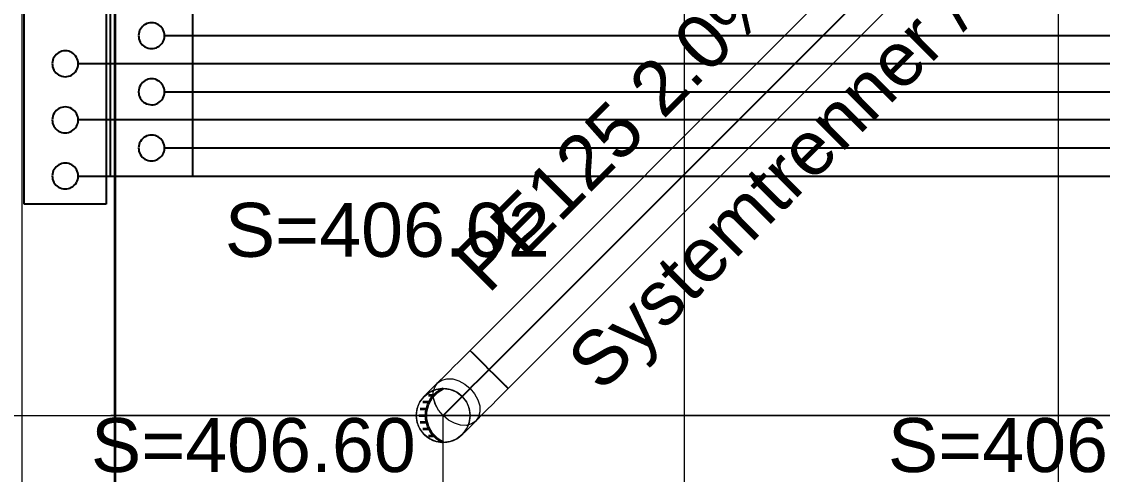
# Model space of a CAD drawing. Extents: x -1 to 1342, y -35 to 723.
# Drawn here: x 410.4 to 460.5, y 125.3 to 146.3 of the extents above; entities that cross this region are included whole.
import ezdxf
from ezdxf.lldxf.tags import DXFTag

# ---------------------------------------------------------------- set-up
doc = ezdxf.new("R2010")
doc.units = 0
doc.layers.get('0').update_dxf_attribs({"lineweight": 18})
for name, color, linetype, lineweight, true_color in [('Bodenplattevertiefung', 7, 'GETRENNT', 35, 0xc0c0c0), ('H_Sole_RL', 7, 'Nova_107-A0SKLQJ9LL', 25, 0xaf5f5f), ('H_Sole_VL', 7, 'Continuous', 25, 0x6d3636), ('S_Schmutzwasser', 7, 'Continuous', 18, 0xcc6600), ('S_Schmutzwasser-A0SKLQJALL', 7, 'Continuous', 18, 0xcc6600), ('S_Schmutzwasser@DELETE-EINSTRICH', 7, 'Continuous', 18, 0xcc6600), ('S_T_Text_Grundleitungen', 2, 'Continuous', 18, 0xffff00), ('X_Geometrie', 3, 'Continuous', 18, 0x00ff00), ('X_Mass', 7, 'Continuous', 18, 0x0080ff)]:
    doc.layers.add(name, color=color, linetype=linetype, lineweight=lineweight, true_color=true_color)
doc.styles.get("Standard").update_dxf_attribs({"font": 'arial.ttf'})
tags = doc.linetypes.add('GETRENNT', pattern=[31.75, 12.7, -6.35, 0, -6.35, 0, -6.35]).pattern_tags.tags
tags[14:15] = [DXFTag(74, 4), DXFTag(75, 0), DXFTag(340, '0'), DXFTag(46, 0.0), DXFTag(50, 0.0), DXFTag(44, 0.0), DXFTag(45, 0.0)]
tags[12:13] = [DXFTag(74, 4), DXFTag(75, 0), DXFTag(340, '0'), DXFTag(46, 0.0), DXFTag(50, 0.0), DXFTag(44, 0.0), DXFTag(45, 0.0)]
tags[10:11] = [DXFTag(74, 4), DXFTag(75, 0), DXFTag(340, '0'), DXFTag(46, 0.0), DXFTag(50, 0.0), DXFTag(44, 0.0), DXFTag(45, 0.0)]
tags[8:9] = [DXFTag(74, 4), DXFTag(75, 0), DXFTag(340, '0'), DXFTag(46, 0.0), DXFTag(50, 0.0), DXFTag(44, 0.0), DXFTag(45, 0.0)]
tags[6:7] = [DXFTag(74, 4), DXFTag(75, 0), DXFTag(340, '0'), DXFTag(46, 0.0), DXFTag(50, 0.0), DXFTag(44, 0.0), DXFTag(45, 0.0)]
tags[4:5] = [DXFTag(74, 4), DXFTag(75, 0), DXFTag(340, '0'), DXFTag(46, 0.0), DXFTag(50, 0.0), DXFTag(44, 0.0), DXFTag(45, 0.0)]
tags = doc.linetypes.add('Nova_107-A0SKLQJ9LL', pattern=[12, 4, -4, 4]).pattern_tags.tags
tags[8:9] = [DXFTag(74, 4), DXFTag(75, 0), DXFTag(340, '0'), DXFTag(46, 0.0), DXFTag(50, 0.0), DXFTag(44, 0.0), DXFTag(45, 0.0)]
tags[6:7] = [DXFTag(74, 4), DXFTag(75, 0), DXFTag(340, '0'), DXFTag(46, 0.0), DXFTag(50, 0.0), DXFTag(44, 0.0), DXFTag(45, 0.0)]
tags[4:5] = [DXFTag(74, 4), DXFTag(75, 0), DXFTag(340, '0'), DXFTag(46, 0.0), DXFTag(50, 0.0), DXFTag(44, 0.0), DXFTag(45, 0.0)]
tags = doc.linetypes.add('STRICHPUNKT2', pattern=[12.7, 6.35, -3.175, 0, -3.175]).pattern_tags.tags
tags[10:11] = [DXFTag(74, 4), DXFTag(75, 0), DXFTag(340, '0'), DXFTag(46, 0.0), DXFTag(50, 0.0), DXFTag(44, 0.0), DXFTag(45, 0.0)]
tags[8:9] = [DXFTag(74, 4), DXFTag(75, 0), DXFTag(340, '0'), DXFTag(46, 0.0), DXFTag(50, 0.0), DXFTag(44, 0.0), DXFTag(45, 0.0)]
tags[6:7] = [DXFTag(74, 4), DXFTag(75, 0), DXFTag(340, '0'), DXFTag(46, 0.0), DXFTag(50, 0.0), DXFTag(44, 0.0), DXFTag(45, 0.0)]
tags[4:5] = [DXFTag(74, 4), DXFTag(75, 0), DXFTag(340, '0'), DXFTag(46, 0.0), DXFTag(50, 0.0), DXFTag(44, 0.0), DXFTag(45, 0.0)]

# ---------------------------------------------------------------- blocks, each defined once
blk = doc.blocks.new('Referenz-A0SKLQJBLL', base_point=(90.892, 84.228))
at = {"layer": 'H_Sole_RL', "linetype": 'Nova_107-A0SKLQJ9LL', "lineweight": -2, "ltscale": 0.25}
for p, q in [((410.541, 137.81), (410.541, 164.21)), ((414.341, 164.21), (414.341, 137.81)), ((478.839, 144.31), (413.041, 144.31)), ((482.839, 141.71), (413.041, 141.71)), ((413.041, 139.11), (486.839, 139.11)), ((414.341, 137.81), (410.541, 137.81))]:
    blk.add_line(p, q, dxfattribs=at)
at = {"layer": 'H_Sole_RL', "linetype": 'Continuous', "lineweight": -2, "ltscale": 0.25}
for p, q in [((412.021, 144.739), (411.969, 144.68)), ((412.081, 144.79), (412.021, 144.739)), ((412.147, 144.833), (412.081, 144.79)), ((412.217, 144.867), (412.147, 144.833)), ((412.292, 144.891), (412.217, 144.867)), ((412.369, 144.906), (412.292, 144.891)), ((412.448, 144.91), (412.369, 144.906)), ((412.526, 144.904), (412.448, 144.91)), ((412.603, 144.888), (412.526, 144.904)), ((412.677, 144.862), (412.603, 144.888)), ((412.747, 144.826), (412.677, 144.862)), ((412.811, 144.782), (412.747, 144.826)), ((412.87, 144.73), (412.811, 144.782)), ((412.921, 144.67), (412.87, 144.73)), ((411.847, 144.394), (411.841, 144.316)), ((411.841, 144.316), (411.846, 144.238)), ((411.846, 144.238), (411.86, 144.161)), ((411.863, 144.471), (411.847, 144.394)), ((411.889, 144.545), (411.863, 144.471)), ((411.925, 144.615), (411.889, 144.545)), ((411.969, 144.68), (411.925, 144.615)), ((412.964, 144.605), (412.921, 144.67)), ((412.998, 144.534), (412.964, 144.605)), ((413.022, 144.459), (412.998, 144.534)), ((413.019, 144.149), (413.035, 144.226)), ((413.037, 144.382), (413.022, 144.459)), ((413.035, 144.226), (413.041, 144.304)), ((413.041, 144.304), (413.037, 144.382)), ((411.86, 144.161), (411.885, 144.086)), ((411.885, 144.086), (411.919, 144.015)), ((411.919, 144.015), (411.962, 143.95)), ((411.962, 143.95), (412.013, 143.89)), ((412.013, 143.89), (412.071, 143.838)), ((412.071, 143.838), (412.136, 143.794)), ((412.136, 143.794), (412.206, 143.758)), ((412.206, 143.758), (412.28, 143.732)), ((412.28, 143.732), (412.357, 143.716)), ((412.357, 143.716), (412.435, 143.71)), ((412.435, 143.71), (412.513, 143.714)), ((412.513, 143.714), (412.591, 143.729)), ((412.591, 143.729), (412.665, 143.753)), ((412.665, 143.753), (412.736, 143.787)), ((412.736, 143.787), (412.802, 143.83)), ((412.802, 143.83), (412.861, 143.881)), ((412.861, 143.881), (412.913, 143.94)), ((412.913, 143.94), (412.958, 144.005)), ((412.958, 144.005), (412.993, 144.075)), ((412.993, 144.075), (413.019, 144.149)), ((412.147, 142.233), (412.081, 142.19)), ((412.217, 142.267), (412.147, 142.233)), ((412.292, 142.291), (412.217, 142.267)), ((412.369, 142.306), (412.292, 142.291)), ((412.448, 142.31), (412.369, 142.306)), ((412.526, 142.304), (412.448, 142.31)), ((412.603, 142.288), (412.526, 142.304)), ((412.677, 142.262), (412.603, 142.288)), ((412.747, 142.226), (412.677, 142.262)), ((412.811, 142.182), (412.747, 142.226)), ((411.847, 141.794), (411.841, 141.716)), ((411.841, 141.716), (411.846, 141.638)), ((411.863, 141.871), (411.847, 141.794)), ((411.889, 141.945), (411.863, 141.871)), ((411.925, 142.015), (411.889, 141.945)), ((411.969, 142.08), (411.925, 142.015)), ((412.021, 142.139), (411.969, 142.08)), ((412.081, 142.19), (412.021, 142.139)), ((412.87, 142.13), (412.811, 142.182)), ((412.921, 142.07), (412.87, 142.13)), ((412.964, 142.005), (412.921, 142.07)), ((412.998, 141.934), (412.964, 142.005)), ((413.022, 141.859), (412.998, 141.934)), ((413.037, 141.782), (413.022, 141.859)), ((413.041, 141.704), (413.037, 141.782)), ((411.846, 141.638), (411.86, 141.561)), ((411.86, 141.561), (411.885, 141.486)), ((411.885, 141.486), (411.919, 141.415)), ((411.919, 141.415), (411.962, 141.35)), ((411.962, 141.35), (412.013, 141.29)), ((412.013, 141.29), (412.071, 141.238)), ((412.071, 141.238), (412.136, 141.194)), ((412.736, 141.187), (412.802, 141.23)), ((412.802, 141.23), (412.861, 141.281)), ((412.861, 141.281), (412.913, 141.34)), ((412.913, 141.34), (412.958, 141.405)), ((412.958, 141.405), (412.993, 141.475)), ((412.993, 141.475), (413.019, 141.549)), ((413.019, 141.549), (413.035, 141.626)), ((413.035, 141.626), (413.041, 141.704)), ((412.136, 141.194), (412.206, 141.158)), ((412.206, 141.158), (412.28, 141.132)), ((412.28, 141.132), (412.357, 141.116)), ((412.357, 141.116), (412.435, 141.11)), ((412.435, 141.11), (412.513, 141.114)), ((412.513, 141.114), (412.591, 141.129)), ((412.591, 141.129), (412.665, 141.153)), ((412.665, 141.153), (412.736, 141.187)), ((412.369, 139.706), (412.292, 139.691)), ((412.448, 139.71), (412.369, 139.706)), ((412.526, 139.704), (412.448, 139.71)), ((411.863, 139.271), (411.847, 139.194)), ((411.889, 139.345), (411.863, 139.271)), ((411.925, 139.415), (411.889, 139.345)), ((411.969, 139.48), (411.925, 139.415)), ((412.021, 139.539), (411.969, 139.48)), ((412.081, 139.59), (412.021, 139.539)), ((412.147, 139.633), (412.081, 139.59)), ((412.217, 139.667), (412.147, 139.633)), ((412.292, 139.691), (412.217, 139.667)), ((412.603, 139.688), (412.526, 139.704)), ((412.677, 139.662), (412.603, 139.688)), ((412.747, 139.626), (412.677, 139.662)), ((412.811, 139.582), (412.747, 139.626)), ((412.87, 139.53), (412.811, 139.582)), ((412.921, 139.47), (412.87, 139.53)), ((412.964, 139.405), (412.921, 139.47)), ((412.998, 139.334), (412.964, 139.405)), ((413.022, 139.259), (412.998, 139.334)), ((413.037, 139.182), (413.022, 139.259)), ((411.847, 139.194), (411.841, 139.116)), ((411.841, 139.116), (411.846, 139.038)), ((411.846, 139.038), (411.86, 138.961)), ((411.86, 138.961), (411.885, 138.886)), ((411.885, 138.886), (411.919, 138.815)), ((411.919, 138.815), (411.962, 138.75)), ((411.962, 138.75), (412.013, 138.69)), ((412.861, 138.681), (412.913, 138.74)), ((412.913, 138.74), (412.958, 138.805)), ((412.958, 138.805), (412.993, 138.875)), ((412.993, 138.875), (413.019, 138.949)), ((413.019, 138.949), (413.035, 139.026)), ((413.035, 139.026), (413.041, 139.104)), ((413.041, 139.104), (413.037, 139.182)), ((412.013, 138.69), (412.071, 138.638)), ((412.071, 138.638), (412.136, 138.594)), ((412.136, 138.594), (412.206, 138.558)), ((412.206, 138.558), (412.28, 138.532)), ((412.28, 138.532), (412.357, 138.516)), ((412.357, 138.516), (412.435, 138.51)), ((412.435, 138.51), (412.513, 138.514)), ((412.513, 138.514), (412.591, 138.529)), ((412.591, 138.529), (412.665, 138.553)), ((412.665, 138.553), (412.736, 138.587)), ((412.736, 138.587), (412.802, 138.63)), ((412.802, 138.63), (412.861, 138.681))]:
    blk.add_line(p, q, dxfattribs=at)
at = {"layer": 'H_Sole_VL', "linetype": 'Continuous', "lineweight": -2, "ltscale": 0.25}
for p, q in [((414.541, 139.11), (414.541, 165.51)), ((418.341, 165.51), (418.341, 139.11)), ((417.041, 145.61), (476.839, 145.61)), ((417.041, 143.01), (480.839, 143.01)), ((417.041, 140.41), (484.839, 140.41)), ((414.541, 139.11), (418.341, 139.11))]:
    blk.add_line(p, q, dxfattribs=at)
at = {"layer": 'H_Sole_VL', "lineweight": -2}
for p, q in [((415.863, 145.771), (415.847, 145.694)), ((415.889, 145.845), (415.863, 145.771)), ((415.925, 145.915), (415.889, 145.845)), ((415.969, 145.98), (415.925, 145.915)), ((416.021, 146.039), (415.969, 145.98)), ((416.081, 146.09), (416.021, 146.039)), ((416.147, 146.133), (416.081, 146.09)), ((416.217, 146.167), (416.147, 146.133)), ((416.292, 146.191), (416.217, 146.167)), ((416.369, 146.206), (416.292, 146.191)), ((416.448, 146.21), (416.369, 146.206)), ((416.526, 146.204), (416.448, 146.21)), ((416.603, 146.188), (416.526, 146.204)), ((416.677, 146.162), (416.603, 146.188)), ((416.747, 146.126), (416.677, 146.162)), ((416.811, 146.082), (416.747, 146.126)), ((416.87, 146.03), (416.811, 146.082)), ((416.921, 145.97), (416.87, 146.03)), ((416.964, 145.905), (416.921, 145.97)), ((416.998, 145.834), (416.964, 145.905)), ((417.022, 145.759), (416.998, 145.834)), ((417.037, 145.682), (417.022, 145.759)), ((415.847, 145.694), (415.841, 145.616)), ((415.841, 145.616), (415.846, 145.538)), ((415.846, 145.538), (415.86, 145.461)), ((415.86, 145.461), (415.885, 145.386)), ((415.885, 145.386), (415.919, 145.315)), ((415.919, 145.315), (415.962, 145.25)), ((415.962, 145.25), (416.013, 145.19)), ((416.861, 145.181), (416.913, 145.24)), ((416.913, 145.24), (416.958, 145.305)), ((416.958, 145.305), (416.993, 145.375)), ((416.993, 145.375), (417.019, 145.449)), ((417.019, 145.449), (417.035, 145.526)), ((417.035, 145.526), (417.041, 145.604)), ((417.041, 145.604), (417.037, 145.682)), ((416.013, 145.19), (416.071, 145.138)), ((416.071, 145.138), (416.136, 145.094)), ((416.136, 145.094), (416.206, 145.058)), ((416.206, 145.058), (416.28, 145.032)), ((416.28, 145.032), (416.357, 145.016)), ((416.357, 145.016), (416.435, 145.01)), ((416.435, 145.01), (416.513, 145.014)), ((416.513, 145.014), (416.591, 145.029)), ((416.591, 145.029), (416.665, 145.053)), ((416.665, 145.053), (416.736, 145.087)), ((416.736, 145.087), (416.802, 145.13)), ((416.802, 145.13), (416.861, 145.181)), ((415.889, 143.245), (415.863, 143.171)), ((415.925, 143.315), (415.889, 143.245)), ((415.969, 143.38), (415.925, 143.315)), ((416.021, 143.439), (415.969, 143.38)), ((416.081, 143.49), (416.021, 143.439)), ((416.147, 143.533), (416.081, 143.49)), ((416.217, 143.567), (416.147, 143.533)), ((416.292, 143.591), (416.217, 143.567)), ((416.369, 143.606), (416.292, 143.591)), ((416.448, 143.61), (416.369, 143.606)), ((416.526, 143.604), (416.448, 143.61)), ((416.603, 143.588), (416.526, 143.604)), ((416.677, 143.562), (416.603, 143.588)), ((416.747, 143.526), (416.677, 143.562)), ((416.811, 143.482), (416.747, 143.526)), ((416.87, 143.43), (416.811, 143.482)), ((416.921, 143.37), (416.87, 143.43)), ((416.964, 143.305), (416.921, 143.37)), ((416.998, 143.234), (416.964, 143.305)), ((417.022, 143.159), (416.998, 143.234)), ((415.847, 143.094), (415.841, 143.016)), ((415.841, 143.016), (415.846, 142.938)), ((415.846, 142.938), (415.86, 142.861)), ((415.863, 143.171), (415.847, 143.094)), ((415.86, 142.861), (415.885, 142.786)), ((415.885, 142.786), (415.919, 142.715)), ((415.919, 142.715), (415.962, 142.65)), ((416.958, 142.705), (416.993, 142.775)), ((416.993, 142.775), (417.019, 142.849)), ((417.019, 142.849), (417.035, 142.926)), ((417.037, 143.082), (417.022, 143.159)), ((417.035, 142.926), (417.041, 143.004)), ((417.041, 143.004), (417.037, 143.082)), ((415.962, 142.65), (416.013, 142.59)), ((416.013, 142.59), (416.071, 142.538)), ((416.071, 142.538), (416.136, 142.494)), ((416.136, 142.494), (416.206, 142.458)), ((416.206, 142.458), (416.28, 142.432)), ((416.28, 142.432), (416.357, 142.416)), ((416.357, 142.416), (416.435, 142.41)), ((416.435, 142.41), (416.513, 142.414)), ((416.513, 142.414), (416.591, 142.429)), ((416.591, 142.429), (416.665, 142.453)), ((416.665, 142.453), (416.736, 142.487)), ((416.736, 142.487), (416.802, 142.53)), ((416.802, 142.53), (416.861, 142.581)), ((416.861, 142.581), (416.913, 142.64)), ((416.913, 142.64), (416.958, 142.705)), ((415.925, 140.715), (415.889, 140.645)), ((415.969, 140.78), (415.925, 140.715)), ((416.021, 140.839), (415.969, 140.78)), ((416.081, 140.89), (416.021, 140.839)), ((416.147, 140.933), (416.081, 140.89)), ((416.217, 140.967), (416.147, 140.933)), ((416.292, 140.991), (416.217, 140.967)), ((416.369, 141.006), (416.292, 140.991)), ((416.448, 141.01), (416.369, 141.006)), ((416.526, 141.004), (416.448, 141.01)), ((416.603, 140.988), (416.526, 141.004)), ((416.677, 140.962), (416.603, 140.988)), ((416.747, 140.926), (416.677, 140.962)), ((416.811, 140.882), (416.747, 140.926)), ((416.87, 140.83), (416.811, 140.882)), ((416.921, 140.77), (416.87, 140.83)), ((416.964, 140.705), (416.921, 140.77)), ((415.847, 140.494), (415.841, 140.416)), ((415.841, 140.416), (415.846, 140.338)), ((415.846, 140.338), (415.86, 140.261)), ((415.863, 140.571), (415.847, 140.494)), ((415.86, 140.261), (415.885, 140.186)), ((415.889, 140.645), (415.863, 140.571)), ((416.998, 140.634), (416.964, 140.705)), ((416.993, 140.175), (417.019, 140.249)), ((417.022, 140.559), (416.998, 140.634)), ((417.019, 140.249), (417.035, 140.326)), ((417.037, 140.482), (417.022, 140.559)), ((417.035, 140.326), (417.041, 140.404)), ((417.041, 140.404), (417.037, 140.482)), ((415.885, 140.186), (415.919, 140.115)), ((415.919, 140.115), (415.962, 140.05)), ((415.962, 140.05), (416.013, 139.99)), ((416.013, 139.99), (416.071, 139.938)), ((416.071, 139.938), (416.136, 139.894)), ((416.136, 139.894), (416.206, 139.858)), ((416.206, 139.858), (416.28, 139.832)), ((416.28, 139.832), (416.357, 139.816)), ((416.357, 139.816), (416.435, 139.81)), ((416.435, 139.81), (416.513, 139.814)), ((416.513, 139.814), (416.591, 139.829)), ((416.591, 139.829), (416.665, 139.853)), ((416.665, 139.853), (416.736, 139.887)), ((416.736, 139.887), (416.802, 139.93)), ((416.802, 139.93), (416.861, 139.981)), ((416.861, 139.981), (416.913, 140.04)), ((416.913, 140.04), (416.958, 140.105)), ((416.958, 140.105), (416.993, 140.175))]:
    blk.add_line(p, q, dxfattribs=at)
at = {"layer": 'S_Schmutzwasser-A0SKLQJALL', "color": 1, "linetype": 'Continuous', "ltscale": 0.18, "true_color": 0xff0000, "insert": (419.839, 137.869), "char_height": 2.5, "attachment_point": 1}
blk.add_mtext('{\\fArial;S=406.02}', dxfattribs=at)
blk = doc.blocks.new('Polygon-A0SKLQKRLL', base_point=(250.041, 113.978))
at = {"color": 0, "linetype": 'ByBlock', "lineweight": -2, "ltscale": 0.35}
blk.add_line((414.741, 229.828), (414.741, 113.978), dxfattribs=at)
blk = doc.blocks.new('Maß-A0SKLQPRLL', base_point=(159.85, 77.928))
at = {"color": 0, "linetype": 'ByBlock', "lineweight": -2, "ltscale": 0.18}
for p, q in [((410.441, 77.928), (410.441, 245.489)), ((441.14, 77.928), (441.14, 245.505)), ((458.455, 77.928), (458.455, 168.523)), ((429.955, 77.928), (429.955, 128.023))]:
    blk.add_line(p, q, dxfattribs=at)
blk = doc.blocks.new('Maß-A0SKLQPVLL', base_point=(347.233, 119.837))
at = {"color": 0, "linetype": 'ByBlock', "lineweight": -2, "ltscale": 0.18}
blk.add_line((350.441, 128.022), (467.887, 128.022), dxfattribs=at)
blk = doc.blocks.new('WC mit 9_0 l Spülwassermenge-A0SKLQPXLL', base_point=(428.705, 126.773))
at = {"color": 0, "linetype": 'ByBlock', "lineweight": -2, "ltscale": 0.18}
for p, q in [((429.631, 129.23), (429.476, 129.178)), ((429.792, 129.262), (429.631, 129.23)), ((429.955, 129.273), (429.792, 129.262)), ((430.118, 129.262), (429.955, 129.273)), ((430.278, 129.23), (430.118, 129.262)), ((430.433, 129.178), (430.278, 129.23)), ((428.963, 128.784), (428.872, 128.648)), ((429.071, 128.907), (428.963, 128.784)), ((429.194, 129.014), (429.071, 128.907)), ((429.33, 129.105), (429.194, 129.014)), ((429.476, 129.178), (429.33, 129.105)), ((430.58, 129.105), (430.433, 129.178)), ((430.716, 129.014), (430.58, 129.105)), ((430.839, 128.907), (430.716, 129.014)), ((430.946, 128.784), (430.839, 128.907)), ((431.037, 128.648), (430.946, 128.784)), ((428.747, 128.346), (428.715, 128.186)), ((428.8, 128.501), (428.747, 128.346)), ((428.872, 128.648), (428.8, 128.501)), ((431.11, 128.501), (431.037, 128.648)), ((431.162, 128.346), (431.11, 128.501)), ((431.194, 128.186), (431.162, 128.346)), ((428.715, 128.186), (428.705, 128.023)), ((428.705, 128.023), (428.715, 127.86)), ((428.715, 127.86), (428.747, 127.699)), ((428.747, 127.699), (428.8, 127.544)), ((431.11, 127.544), (431.162, 127.699)), ((431.162, 127.699), (431.194, 127.86)), ((431.205, 128.023), (431.194, 128.186)), ((431.194, 127.86), (431.205, 128.023)), ((428.8, 127.544), (428.872, 127.398)), ((428.872, 127.398), (428.963, 127.262)), ((428.963, 127.262), (429.071, 127.139)), ((430.839, 127.139), (430.946, 127.262)), ((430.946, 127.262), (431.037, 127.398)), ((431.037, 127.398), (431.11, 127.544)), ((429.071, 127.139), (429.194, 127.031)), ((429.194, 127.031), (429.33, 126.94)), ((429.33, 126.94), (429.476, 126.868)), ((429.476, 126.868), (429.631, 126.815)), ((429.631, 126.815), (429.792, 126.783)), ((429.792, 126.783), (429.955, 126.773)), ((429.955, 126.773), (430.118, 126.783)), ((430.118, 126.783), (430.278, 126.815)), ((430.278, 126.815), (430.433, 126.868)), ((430.433, 126.868), (430.58, 126.94)), ((430.58, 126.94), (430.716, 127.031)), ((430.716, 127.031), (430.839, 127.139))]:
    blk.add_line(p, q, dxfattribs=at)
blk = doc.blocks.new('Abwasserleitung-A0SKLQQ5LL', base_point=(430.839, 128.907))
at = {"color": 0, "linetype": 'ByBlock', "lineweight": -2, "ltscale": 0.18}
blk.add_line((430.839, 128.907), (467.887, 165.955), dxfattribs=at)
blk = doc.blocks.new('Rohr-A0SKLQR3LL', base_point=(431.198, 129.266))
at = {"color": 0, "linetype": 'ByBlock', "lineweight": -2, "ltscale": 0.18}
for p, q in [((464.21, 164.046), (431.198, 131.034)), ((464.238, 164.014), (464.21, 164.046)), ((464.21, 164.046), (464.242, 164.018)), ((464.324, 163.923), (464.238, 164.014)), ((464.242, 164.018), (464.333, 163.932)), ((464.463, 163.781), (464.324, 163.923)), ((464.333, 163.932), (464.475, 163.793)), ((464.644, 163.596), (464.463, 163.781)), ((464.475, 163.793), (464.659, 163.612)), ((464.856, 163.382), (464.644, 163.596)), ((464.659, 163.612), (464.874, 163.399)), ((465.085, 163.153), (464.856, 163.382)), ((464.874, 163.399), (465.103, 163.171)), ((465.314, 162.925), (465.085, 163.153)), ((465.103, 163.171), (465.331, 162.942)), ((465.528, 162.712), (465.314, 162.925)), ((465.331, 162.942), (465.543, 162.728)), ((465.978, 162.278), (432.966, 129.266)), ((465.713, 162.531), (465.528, 162.712)), ((465.543, 162.728), (465.725, 162.543)), ((465.855, 162.392), (465.713, 162.531)), ((465.725, 162.543), (465.864, 162.401)), ((465.945, 162.306), (465.855, 162.392)), ((465.864, 162.401), (465.95, 162.311)), ((465.978, 162.278), (465.945, 162.306)), ((465.95, 162.311), (465.978, 162.278)), ((431.226, 131.002), (431.198, 131.034)), ((431.198, 131.034), (431.231, 131.006)), ((431.312, 130.911), (431.226, 131.002)), ((431.231, 131.006), (431.321, 130.92)), ((431.451, 130.769), (431.312, 130.911)), ((431.321, 130.92), (431.463, 130.782)), ((431.633, 130.585), (431.451, 130.769)), ((431.463, 130.782), (431.648, 130.6)), ((431.845, 130.37), (431.633, 130.585)), ((431.648, 130.6), (431.862, 130.388)), ((432.073, 130.141), (431.845, 130.37)), ((431.862, 130.388), (432.091, 130.159)), ((432.302, 129.913), (432.073, 130.141)), ((432.091, 130.159), (432.32, 129.93)), ((432.517, 129.701), (432.302, 129.913)), ((432.32, 129.93), (432.532, 129.716)), ((432.701, 129.519), (432.517, 129.701)), ((432.532, 129.716), (432.713, 129.532)), ((432.843, 129.38), (432.701, 129.519)), ((432.713, 129.532), (432.852, 129.389)), ((432.934, 129.294), (432.843, 129.38)), ((432.852, 129.389), (432.938, 129.299)), ((432.966, 129.266), (432.934, 129.294)), ((432.938, 129.299), (432.966, 129.266))]:
    blk.add_line(p, q, dxfattribs=at)
at = {"color": 0, "linetype": 'STRICHPUNKT2', "lineweight": 25, "ltscale": 0.25}
blk.add_line((465.094, 163.162), (432.082, 130.15), dxfattribs=at)
blk = doc.blocks.new('Bogen 45°-A0SKLQRNLL', base_point=(429.497, 127.565))
at = {"color": 0, "linetype": 'ByBlock', "lineweight": -2, "ltscale": 0.18}
for p, q in [((431.198, 131.034), (430.678, 130.514)), ((431.198, 131.034), (431.231, 131.006)), ((431.226, 131.002), (431.198, 131.034)), ((431.312, 130.911), (431.226, 131.002)), ((431.231, 131.006), (431.321, 130.92)), ((431.451, 130.769), (431.312, 130.911)), ((431.321, 130.92), (431.463, 130.782)), ((431.633, 130.585), (431.451, 130.769)), ((431.463, 130.782), (431.648, 130.6)), ((430.451, 130.287), (430.24, 130.076)), ((430.678, 130.514), (430.451, 130.287)), ((431.845, 130.371), (431.633, 130.585)), ((431.648, 130.6), (431.862, 130.388)), ((432.073, 130.141), (431.845, 130.371)), ((431.862, 130.388), (432.091, 130.159)), ((430.059, 129.894), (429.693, 129.528)), ((429.885, 129.661), (430.125, 129.724)), ((430.24, 130.076), (430.059, 129.894)), ((430.125, 129.724), (430.396, 129.714)), ((430.396, 129.714), (430.678, 129.63)), ((432.302, 129.913), (432.073, 130.141)), ((432.091, 130.159), (432.32, 129.93)), ((432.517, 129.701), (432.302, 129.913)), ((432.32, 129.93), (432.532, 129.716)), ((432.701, 129.519), (432.517, 129.701)), ((432.532, 129.716), (432.713, 129.532)), ((429.497, 129.096), (429.56, 129.336)), ((429.56, 129.336), (429.693, 129.528)), ((429.693, 129.528), (429.885, 129.661)), ((430.678, 129.63), (430.954, 129.48)), ((430.954, 129.48), (431.205, 129.273)), ((431.205, 129.273), (431.412, 129.022)), ((432.966, 129.266), (432.446, 128.746)), ((432.843, 129.38), (432.701, 129.519)), ((432.713, 129.532), (432.852, 129.389)), ((432.934, 129.294), (432.843, 129.38)), ((432.852, 129.389), (432.938, 129.299)), ((432.966, 129.266), (432.934, 129.294)), ((432.938, 129.299), (432.966, 129.266)), ((429.507, 128.825), (429.497, 129.096)), ((429.59, 128.542), (429.507, 128.825)), ((431.412, 129.022), (431.562, 128.746)), ((431.562, 128.746), (431.646, 128.464)), ((432.446, 128.746), (432.219, 128.519)), ((429.741, 128.266), (429.59, 128.542)), ((429.948, 128.016), (429.741, 128.266)), ((431.656, 128.193), (431.593, 127.953)), ((431.646, 128.464), (431.656, 128.193)), ((432.008, 128.308), (431.826, 128.127)), ((432.219, 128.519), (432.008, 128.308)), ((430.198, 127.809), (429.948, 128.016)), ((430.474, 127.659), (430.198, 127.809)), ((431.46, 127.761), (431.268, 127.628)), ((431.826, 128.127), (431.46, 127.761)), ((431.593, 127.953), (431.46, 127.761)), ((430.757, 127.575), (430.474, 127.659)), ((431.028, 127.565), (430.757, 127.575)), ((431.268, 127.628), (431.028, 127.565))]:
    blk.add_line(p, q, dxfattribs=at)
at = {"color": 0, "linetype": 'STRICHPUNKT2', "lineweight": 25, "ltscale": 0.25}
for p, q in [((432.082, 130.15), (431.562, 129.63)), ((431.124, 129.192), (430.943, 129.011)), ((431.335, 129.403), (431.124, 129.192)), ((431.562, 129.63), (431.335, 129.403)), ((430.943, 129.011), (430.576, 128.644))]:
    blk.add_line(p, q, dxfattribs=at)
blk = doc.blocks.new('Bogen 45°-A0SKLQRPLL', base_point=(428.705, 126.773))
at = {"color": 0, "linetype": 'ByBlock', "lineweight": -2, "ltscale": 0.18}
for p, q in [((429.885, 129.661), (430.125, 129.724)), ((430.125, 129.724), (430.396, 129.714)), ((430.396, 129.714), (430.679, 129.63)), ((429.693, 129.528), (429.326, 129.162)), ((429.33, 129.105), (429.631, 129.23)), ((429.497, 129.096), (429.56, 129.336)), ((429.56, 129.336), (429.693, 129.528)), ((429.631, 129.23), (429.955, 129.273)), ((429.693, 129.528), (429.885, 129.661)), ((429.955, 129.273), (430.278, 129.23)), ((430.278, 129.23), (430.58, 129.105)), ((430.679, 129.63), (430.954, 129.48)), ((430.954, 129.48), (431.205, 129.273)), ((431.205, 129.273), (431.412, 129.023)), ((428.872, 128.648), (429.071, 128.907)), ((429.071, 128.907), (429.33, 129.105)), ((429.1, 128.936), (429.071, 128.907)), ((429.188, 129.023), (429.1, 128.936)), ((429.326, 129.162), (429.188, 129.023)), ((429.507, 128.825), (429.497, 129.096)), ((429.591, 128.543), (429.507, 128.825)), ((430.58, 129.105), (430.839, 128.907)), ((430.839, 128.907), (431.037, 128.648)), ((431.412, 129.023), (431.562, 128.747)), ((431.562, 128.747), (431.646, 128.464)), ((428.705, 128.023), (428.747, 128.346)), ((428.747, 128.346), (428.872, 128.648)), ((429.741, 128.267), (429.591, 128.543)), ((429.948, 128.016), (429.741, 128.267)), ((431.037, 128.648), (431.162, 128.346)), ((431.162, 128.346), (431.205, 128.023)), ((431.656, 128.193), (431.593, 127.953)), ((431.646, 128.464), (431.656, 128.193)), ((428.747, 127.699), (428.705, 128.023)), ((428.872, 127.398), (428.747, 127.699)), ((430.199, 127.809), (429.948, 128.016)), ((430.475, 127.659), (430.199, 127.809)), ((431.162, 127.699), (431.037, 127.398)), ((431.46, 127.761), (431.094, 127.395)), ((431.205, 128.023), (431.162, 127.699)), ((431.46, 127.761), (431.268, 127.628)), ((431.593, 127.953), (431.46, 127.761)), ((429.071, 127.139), (428.872, 127.398)), ((430.757, 127.575), (430.475, 127.659)), ((431.028, 127.565), (430.757, 127.575)), ((431.037, 127.398), (430.839, 127.139)), ((430.955, 127.256), (430.868, 127.168)), ((431.094, 127.395), (430.955, 127.256)), ((431.268, 127.628), (431.028, 127.565)), ((429.33, 126.94), (429.071, 127.139)), ((429.631, 126.815), (429.33, 126.94)), ((429.955, 126.773), (429.631, 126.815)), ((430.278, 126.815), (429.955, 126.773)), ((430.58, 126.94), (430.278, 126.815)), ((430.839, 127.139), (430.58, 126.94)), ((430.868, 127.168), (430.839, 127.139))]:
    blk.add_line(p, q, dxfattribs=at)
at = {"color": 0, "lineweight": 35}
for p, q in [((429.955, 129.273), (429.656, 129.091)), ((429.413, 128.84), (429.242, 128.535)), ((429.268, 128.96), (429.514, 128.96)), ((429.656, 129.091), (429.413, 128.84)), ((428.885, 128.335), (429.178, 128.335)), ((429.013, 128.648), (429.293, 128.648)), ((429.242, 128.535), (429.153, 128.197)), ((429.153, 128.197), (429.153, 127.848)), ((428.845, 128.023), (429.142, 128.023)), ((428.885, 127.71), (429.178, 127.71)), ((429.153, 127.848), (429.242, 127.51)), ((429.013, 127.398), (429.293, 127.398)), ((429.242, 127.51), (429.413, 127.205)), ((429.413, 127.205), (429.656, 126.954)), ((429.268, 127.085), (429.514, 127.085)), ((429.656, 126.954), (429.955, 126.773))]:
    blk.add_line(p, q, dxfattribs=at)
at = {"color": 0, "linetype": 'STRICHPUNKT2', "lineweight": 25, "ltscale": 0.25}
for p, q in [((430.21, 128.278), (430.072, 128.14)), ((430.577, 128.645), (430.21, 128.278)), ((429.984, 128.052), (429.955, 128.023)), ((429.955, 128.023), (429.955, 128.023)), ((430.072, 128.14), (429.984, 128.052))]:
    blk.add_line(p, q, dxfattribs=at)

msp = doc.modelspace()

# ---------------------------------------------------------------- linework, layer by layer
at = {"layer": 'X_Geometrie', "ltscale": 0.18}
msp.add_line((467.887, 128.022), (414.553, 128.022), dxfattribs=at)

# ---------------------------------------------------------------- block references
at = {"color": 9, "lineweight": 25, "ltscale": 0.25, "true_color": 0xc0c0c0}
msp.add_blockref('Referenz-A0SKLQJBLL', (90.892, 84.228), dxfattribs=at)
at = {"layer": 'Bodenplattevertiefung', "ltscale": 0.35}
msp.add_blockref('Polygon-A0SKLQKRLL', (250.041, 113.978), dxfattribs=at)
at = {"layer": 'S_Schmutzwasser', "ltscale": 0.18}
for name, p in [('Rohr-A0SKLQR3LL', (431.198, 129.266)), ('Bogen 45°-A0SKLQRNLL', (429.497, 127.565)), ('Bogen 45°-A0SKLQRPLL', (428.705, 126.773))]:
    msp.add_blockref(name, p, dxfattribs=at)
at = {"layer": 'S_Schmutzwasser@DELETE-EINSTRICH', "ltscale": 0.18}
for name, p in [('Abwasserleitung-A0SKLQQ5LL', (430.839, 128.907)), ('WC mit 9_0 l Spülwassermenge-A0SKLQPXLL', (428.705, 126.773))]:
    msp.add_blockref(name, p, dxfattribs=at)
at = {"layer": 'X_Mass', "ltscale": 0.18}
for name, p in [('Maß-A0SKLQPRLL', (159.85, 77.928)), ('Maß-A0SKLQPVLL', (347.233, 119.837))]:
    msp.add_blockref(name, p, dxfattribs=at)

# ---------------------------------------------------------------- texts
at = {"layer": 'S_T_Text_Grundleitungen', "color": 24, "ltscale": 0.18, "true_color": 0x993300, "char_height": 2.5, "attachment_point": 1, "rotation": 45}
for s, insert in [('{\\fArial;PE125 2.0% → 0.0l/s}', (430.267, 135.366)), ('{\\fArial;Systemtrenner / 0DU}', (435.512, 130.802))]:
    msp.add_mtext(s, dxfattribs=dict(at, insert=insert))
at = {"layer": 'S_T_Text_Grundleitungen', "color": 24, "ltscale": 0.18, "true_color": 0x993300, "char_height": 2.5, "attachment_point": 1}
for s, insert in [('{\\fArial;S=406.60}', (413.635, 127.903)), ('{\\fArial;S=406.59}', (450.558, 127.902))]:
    msp.add_mtext(s, dxfattribs=dict(at, insert=insert))

doc.saveas('drawing.dxf')
